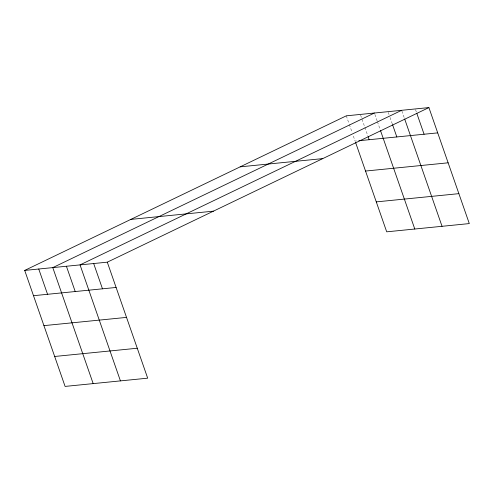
<?xml version="1.0" encoding="UTF-8"?>
<svg xmlns="http://www.w3.org/2000/svg" width="494" height="494" viewBox="0 0 494 494"><rect width="100%" height="100%" fill="white"/><g stroke="black" fill="none" stroke-linecap="round" stroke-linejoin="round"><path stroke-width="0.37" stroke-dasharray="2.47 1.85" d="M356.594 140.963L355.118 141.111L353.105 135.331M415.528 109.668L416.535 112.558M401.9 111.033L404.419 118.251M388.272 112.391L389.025 114.559M390.032 117.448L392.298 123.951M374.897 114.472L377.163 120.974M377.41 121.697L380.176 129.644M360.601 115.151L364.628 126.711M364.881 127.433L367.9 136.097M346.313 115.831L349.079 123.772M349.332 124.494L352.099 132.441"/><path stroke-width="0.74" d="M24.7 270.416L107.297 262.172L147.687 378.169L65.097 386.413L24.7 270.416L346.313 115.831L428.903 107.587L469.3 223.584L386.703 231.828L355.612 142.538M374.39 113.027L52.784 267.612L93.175 383.61M401.647 110.31L80.04 264.895L120.431 380.893M107.297 262.172L428.903 107.587M358.811 140.741L437.709 132.874M240.177 166.842L322.773 158.605M365.541 171.048L448.132 162.81M130.83 219.398L213.427 211.16M376.28 201.892L458.877 193.654M33.506 295.696L116.096 287.459M43.929 325.632L126.526 317.395M54.667 356.477L137.264 348.239M416.788 113.28L424.08 134.232M404.666 118.974L442.044 226.308M392.551 124.673L396.824 136.949M380.429 130.367L414.787 229.025M368.154 136.819L369.154 139.709M93.669 263.53L102.474 288.817M66.412 266.254L75.218 291.534M38.742 269.014L47.548 294.294"/></g></svg>
